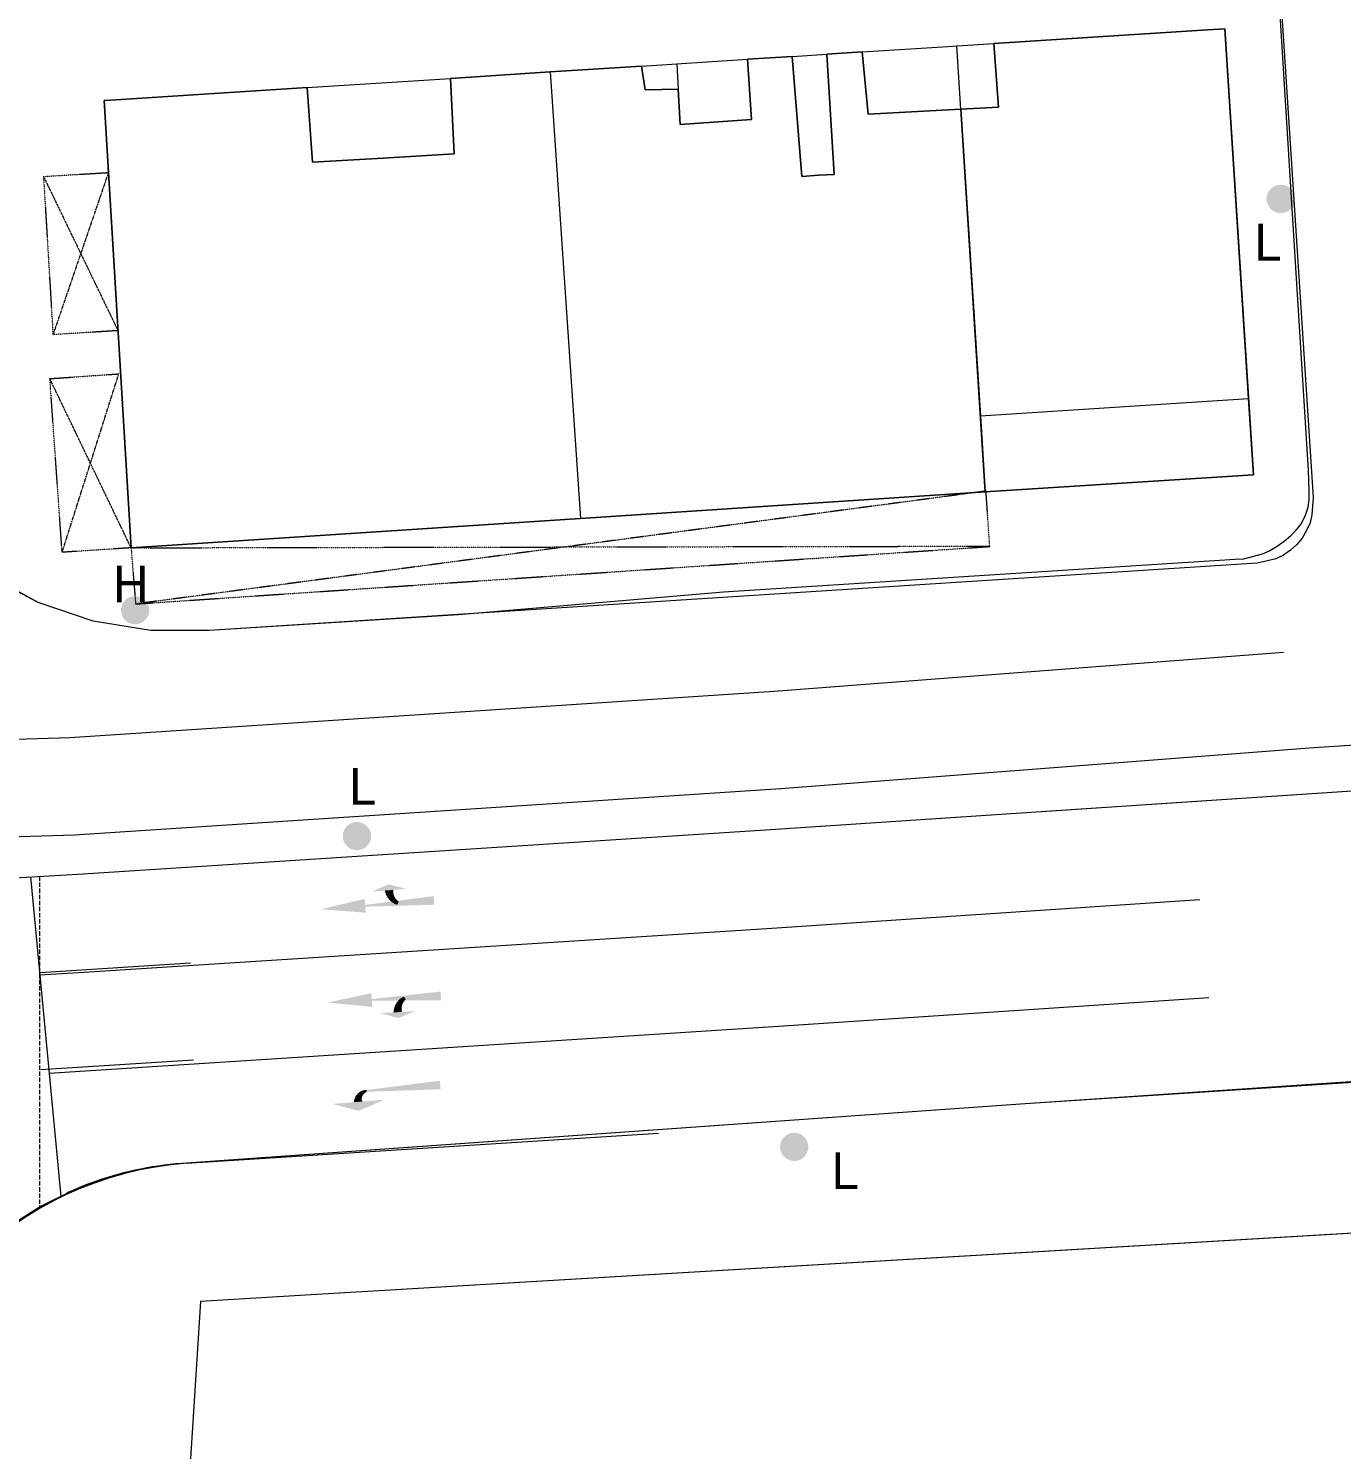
# Model space of a CAD drawing. Header units: millimetres. Extents: x 833924389 to 835767163, y 817400000 to 818811854.
# Drawn here: x 835377054 to 835423472, y 818209986 to 818260227 of the extents above; entities that cross this region are included whole.
import ezdxf

# ---------------------------------------------------------------- set-up
doc = ezdxf.new("R2010")
doc.units = ezdxf.units.MM
doc.header["$LTSCALE"] = 10
doc.header["$MEASUREMENT"] = 0
for name, pattern in [('11NW24D$0$DGN Style 5', [6.677139, 2.861631, -3.815508]), ('11nw24d$1$DGN Style 5', [1.174922, 0.503538, -0.671384]), ('DGN Style 3', [21.548632, 15.39188, -6.156752])]:
    doc.linetypes.add(name, pattern=pattern)
doc.layers.add('01_Base_Plan', color=5, linetype='Continuous', lineweight=5)
doc.styles.add('11nw24d$0$Style-WORKING', font='WORKING.shx')

# ---------------------------------------------------------------- blocks, each defined once
blk = doc.blocks.new('11nw24d$0$UTILP')
at = {"layer": '01_Base_Plan', "linetype": 'Continuous', "lineweight": 13}
h = blk.add_hatch(color=256, dxfattribs=at)
edge = h.paths.add_edge_path()
edge.add_arc((0, 0), 0.5, 0, 360)

msp = doc.modelspace()

# ---------------------------------------------------------------- hatches: boundary and pattern name
at = {"layer": '01_Base_Plan', "linetype": 'Continuous'}
h = msp.add_hatch(color=256, dxfattribs=at)
edge = h.paths.add_edge_path()
edge.add_arc((835380826, 818239660), 500, 0, 360)
at = {"layer": '01_Base_Plan'}
h = msp.add_hatch(color=256, dxfattribs=at)
edge = h.paths.add_edge_path()
edge.add_line((835390144, 818229355), (835390093, 818229244))
edge.add_spline(control_points=[(835390093, 818229244), (835389870, 818229307), (835389698, 818229490), (835389653, 818229754)], knot_values=[0, 0, 0, 0, 1, 1, 1, 1], weights=[1, 0.900328, 0.900328, 1], degree=3, periodic=0)
edge.add_line((835389653, 818229754), (835389958, 818229767))
edge.add_spline(control_points=[(835389958, 818229767), (835389931, 818229619), (835389991, 818229461), (835390144, 818229355)], knot_values=[0, 0, 0, 0, 1, 1, 1, 1], weights=[1, 0.900328, 0.900328, 1], degree=3, periodic=0)
h = msp.add_hatch(color=256, dxfattribs=at)
edge = h.paths.add_edge_path()
edge.add_line((835390391, 818225898), (835390327, 818226002))
edge.add_spline(control_points=[(835390327, 818226002), (835390113, 818225908), (835389969, 818225703), (835389960, 818225435)], knot_values=[0, 0, 0, 0, 1, 1, 1, 1], weights=[1, 0.900328, 0.900328, 1], degree=3, periodic=0)
edge.add_line((835389960, 818225435), (835390263, 818225464))
edge.add_spline(control_points=[(835390263, 818225464), (835390216, 818225607), (835390254, 818225772), (835390391, 818225898)], knot_values=[0, 0, 0, 0, 1, 1, 1, 1], weights=[1, 0.900328, 0.900328, 1], degree=3, periodic=0)
h = msp.add_hatch(color=256, dxfattribs=at)
edge = h.paths.add_edge_path()
edge.add_line((835388860, 818222290), (835388556, 818222266))
edge.add_spline(control_points=[(835388556, 818222266), (835388582, 818222550), (835388783, 818222707), (835389003, 818222696)], knot_values=[0, 0, 0, 0, 1, 1, 1, 1], weights=[1, 0.82636, 0.82636, 1], degree=3, periodic=0)
edge.add_line((835389003, 818222696), (835389014, 818222636))
edge.add_spline(control_points=[(835389014, 818222636), (835388843, 818222557), (835388802, 818222401), (835388860, 818222290)], knot_values=[0, 0, 0, 0, 1, 1, 1, 1], weights=[1, 0.82636, 0.82636, 1], degree=3, periodic=0)

# ---------------------------------------------------------------- linework, layer by layer
at = {"layer": '01_Base_Plan', "linetype": 'Continuous'}
for p, q in [((835420186, 818247144), (835419348, 818260217)), ((835410011, 818257372), (835409867, 818259609)), ((835398729, 818258895), (835399980, 818258975)), ((835399980, 818258975), (835402477, 818259135)), ((835399980, 818258975), (835400020, 818258078)), ((835404055, 818259236), (835405272, 818259314)), ((835386913, 818258138), (835391970, 818258462)), ((835395496, 818258688), (835396566, 818242905)), ((835410011, 818257371), (835410705, 818246536)), ((835382647, 818220108), (835399324, 818221175))]:
    msp.add_line(p, q, dxfattribs=at)
at = {"layer": '01_Base_Plan', "linetype": '11nw24d$1$DGN Style 5'}
for p, q in [((835377587, 818254993), (835377923, 818249403)), ((835378245, 818241707), (835377814, 818247837)), ((835380682, 818241865), (835378245, 818241707)), ((835380682, 818241865), (835380843, 818239880))]:
    msp.add_line(p, q, dxfattribs=at)
at = {"layer": '01_Base_Plan'}
msp.add_line((835377124, 818230228), (835378196, 818218931), dxfattribs=at)
at = {"layer": '01_Base_Plan', "linetype": 'DGN Style 3'}
msp.add_line((835377444, 818230247), (835377444, 818218576), dxfattribs=at)
at = {"layer": '01_Base_Plan', "flags": 128}
for points in [[(835418210, 818310120), (835420960, 818266870), (835422470, 818243640), (835422449, 818243338), (835422426, 818243036), (835422358, 818242749), (835422237, 818242472), (835422079, 818242212), (835421890, 818241982), (835421665, 818241778), (835421415, 818241606), (835421147, 818241480), (835420857, 818241403), (835420490, 818241320), (835383442, 818238942), (835381381, 818238937), (835379347, 818239269), (835377395, 818239931), (835376605, 818240369), (835375594, 818240930), (835375022, 818241272)], [(835419157, 818295158), (835421928, 818250442), (835422289, 818244609), (835422311, 818243888), (835422318, 818243589), (835422276, 818243292), (835422186, 818243006), (835422051, 818242739), (835421869, 818242500), (835421664, 818242281), (835421438, 818242084), (835421194, 818241910), (835420934, 818241761), (835420661, 818241636), (835420010, 818241463), (835419711, 818241454), (835401622, 818240297), (835392262, 818239500), (835383442, 818238942), (835381381, 818238937), (835379347, 818239269), (835377395, 818239931), (835375578, 818240904), (835375101, 818241272)], [(835421423, 818238161), (835403410, 818236780), (835378520, 818235149), (835375450, 818235052)], [(835430294, 818235296), (835422497, 818234790), (835403654, 818233346), (835378687, 818231710), (835375559, 818231611)], [(835375554, 818230135), (835378799, 818230328), (835402933, 818231878), (835430405, 818233710)], [(835377453, 818226766), (835379014, 818226859), (835403160, 818228409), (835418461, 818229430)], [(835377471, 818226855), (835382786, 818227192)], [(835377782, 818223296), (835403387, 818224941), (835418774, 818225967)], [(835377487, 818223425), (835382887, 818223767)], [(835431123, 818223439), (835412283, 818222213), (835382475, 818220102), (835381234, 818219942), (835379817, 818219593), (835378644, 818219158), (835377523, 818218603), (835376555, 818217995)]]:
    msp.add_lwpolyline(points, dxfattribs=at)
at = {"layer": '01_Base_Plan', "linetype": 'Continuous', "flags": 128}
for points in [[(835418210, 818310120), (835420960, 818266870), (835422470, 818243640), (835422449, 818243338), (835422426, 818243036), (835422358, 818242749), (835422237, 818242472), (835422079, 818242212), (835421890, 818241982), (835421665, 818241778), (835421415, 818241606), (835421148, 818241480), (835420857, 818241403), (835420490, 818241320), (835383442, 818238942), (835381381, 818238937), (835379347, 818239269), (835377395, 818239931), (835376605, 818240369), (835375594, 818240930), (835375022, 818241272)], [(835410011, 818257371), (835411344, 818257441), (835411176, 818259693), (835418732, 818260177), (835419348, 818260217), (835420358, 818244449), (835410878, 818243841)], [(835410705, 818246536), (835420186, 818247144), (835419348, 818260217), (835418732, 818260177), (835411176, 818259693), (835411344, 818257441), (835410011, 818257371)], [(835419348, 818260217), (835418732, 818260177), (835411176, 818259693), (835411344, 818257441), (835410011, 818257371), (835410705, 818246536), (835410878, 818243841)], [(835395496, 818258688), (835398729, 818258895), (835398852, 818258057), (835400020, 818258078), (835400094, 818256834), (835402613, 818257006), (835402477, 818259135), (835404055, 818259236), (835404391, 818254996), (835404994, 818255034), (835405535, 818255068), (835405272, 818259314), (835406520, 818259395), (835406734, 818257199), (835410011, 818257371)], [(835410011, 818257371), (835406734, 818257199), (835406520, 818259395), (835405272, 818259314), (835405535, 818255068), (835404994, 818255034), (835404391, 818254996), (835404055, 818259236), (835402477, 818259135), (835402613, 818257006), (835400094, 818256834), (835400020, 818258078), (835398852, 818258057), (835398729, 818258895), (835395496, 818258688)], [(835406520, 818259395), (835409559, 818259589), (835409867, 818259609), (835411176, 818259693)], [(835406520, 818259395), (835409559, 818259589)], [(835409559, 818259589), (835409867, 818259609), (835411176, 818259693)], [(835410011, 818257371), (835409867, 818259609)], [(835398729, 818258895), (835399980, 818258975)], [(835399980, 818258975), (835402477, 818259135)], [(835399980, 818258975), (835400020, 818258078)], [(835404055, 818259236), (835405272, 818259314)], [(835396566, 818242905), (835380682, 818241865), (835379729, 818257677), (835379967, 818257692), (835386913, 818258138), (835387090, 818255498), (835389598, 818255645), (835392102, 818255789), (835391970, 818258462), (835395496, 818258688)], [(835395496, 818258688), (835391970, 818258462), (835392102, 818255789), (835389598, 818255645), (835387090, 818255498), (835386913, 818258138), (835379967, 818257692), (835379729, 818257677), (835380682, 818241865), (835396566, 818242905)], [(835386913, 818258138), (835391970, 818258462)], [(835395496, 818258688), (835396566, 818242905)], [(835410878, 818243841), (835410011, 818257371)], [(835410878, 818243841), (835420359, 818244449), (835420186, 818247144)], [(835396566, 818242905), (835410878, 818243841), (835410705, 818246536)], [(835410878, 818243841), (835396566, 818242905)], [(835471998, 818238005), (835422497, 818234790), (835403654, 818233346), (835378687, 818231710), (835375559, 818231611), (835375102, 818231487), (835374899, 818231223), (835374814, 818231112), (835374813, 818230639), (835374988, 818230407), (835375098, 818230262), (835375554, 818230135)], [(835430294, 818235296), (835422497, 818234790), (835403654, 818233346), (835378687, 818231710), (835375559, 818231611)], [(835375554, 818230135), (835378799, 818230328), (835402933, 818231878), (835431983, 818233815)], [(835375554, 818230135), (835378799, 818230328), (835402933, 818231878), (835430405, 818233710)], [(835448184, 818224550), (835412283, 818222213), (835382475, 818220102), (835381234, 818219942), (835379817, 818219593), (835378644, 818219158), (835377523, 818218603), (835376555, 818217995)], [(835431120, 818223478), (835412283, 818222213)], [(835412283, 818222213), (835387150, 818220433)], [(835387150, 818220433), (835382475, 818220102)], [(835382475, 818220102), (835382267, 818220084), (835382059, 818220063), (835381852, 818220038), (835381646, 818220010), (835381439, 818219978), (835381234, 818219942), (835381029, 818219903), (835380825, 818219860), (835380622, 818219814), (835380419, 818219764), (835380217, 818219710), (835380017, 818219653), (835379817, 818219593), (835379619, 818219529), (835379421, 818219462), (835379225, 818219391), (835379030, 818219317), (835378836, 818219239), (835378644, 818219158), (835378453, 818219074), (835378417, 818219057)], [(835456225, 818185669), (835454339, 818219443), (835387046, 818215452), (835383137, 818215220), (835381010, 818181880)], [(835431497, 818218089), (835387046, 818215452)], [(835387046, 818215452), (835383137, 818215220), (835381010, 818181880), (835379712, 818161082), (835371860, 818160589), (835369850, 818147780), (835368120, 818134940), (835367370, 818127720), (835366880, 818120480), (835366739, 818115045), (835366739, 818115040)]]:
    msp.add_lwpolyline(points, dxfattribs=at)
at = {"layer": '01_Base_Plan', "linetype": '11NW24D$0$DGN Style 5', "flags": 128}
for points in [[(835377587, 818254993), (835379882, 818255132), (835378903, 818252268), (835377923, 818249403)], [(835377587, 818254993), (835378903, 818252268), (835380219, 818249542), (835377923, 818249403)], [(835377587, 818254993), (835377923, 818249403)], [(835377814, 818247837), (835377813, 818247846), (835380249, 818248015)], [(835380682, 818241865), (835379246, 818244856), (835377814, 818247837)], [(835378245, 818241707), (835377814, 818247837)], [(835378245, 818241707), (835379246, 818244856), (835380249, 818248015)], [(835411034, 818241924), (835410903, 818243870), (835396021, 818241895), (835380843, 818239880)], [(835380682, 818241865), (835378245, 818241707)], [(835380682, 818241865), (835396021, 818241895), (835411034, 818241924)], [(835380682, 818241865), (835380843, 818239880)], [(835380843, 818239880), (835411035, 818241911), (835411034, 818241924)]]:
    msp.add_lwpolyline(points, dxfattribs=at)
at = {"layer": '01_Base_Plan', "linetype": '11nw24d$1$DGN Style 5', "flags": 128}
for points in [[(835377587, 818254993), (835379882, 818255132), (835378903, 818252268), (835377923, 818249403)], [(835377587, 818254993), (835378903, 818252268), (835380219, 818249542), (835377923, 818249403)], [(835377814, 818247837), (835377813, 818247846), (835380249, 818248015)], [(835380682, 818241865), (835379246, 818244856), (835377814, 818247837)], [(835378245, 818241707), (835379246, 818244856), (835380249, 818248015)], [(835411034, 818241924), (835410903, 818243870), (835396021, 818241895), (835380843, 818239880)], [(835380682, 818241865), (835396021, 818241895), (835411034, 818241924)], [(835380843, 818239880), (835411035, 818241911), (835411034, 818241924)]]:
    msp.add_lwpolyline(points, dxfattribs=at)
at = {"layer": '01_Base_Plan'}
msp.add_arc((835383547, 818207955), 12186, 94.232, 175.6663, dxfattribs=at)
at = {"layer": '01_Base_Plan', "extrusion": (0, 0, -1)}
for points in [[(-835389198, 818229714), (-835389789, 818229970), (-835390413, 818229809)], [(-835389192, 818225912), (-835391622, 818226177), (-835389196, 818225851), (-835391640, 818225873)], [(-835387638, 818225789), (-835389180, 818226124), (-835389208, 818225637)], [(-835389003, 818222696), (-835391598, 818223026), (-835389014, 818222635), (-835391622, 818222723)]]:
    msp.add_solid(points, dxfattribs=at)
at = {"layer": '01_Base_Plan'}
for points in [[(835387401, 818229087), (835388937, 818229452), (835388975, 818228965)], [(835388953, 818229240), (835391377, 818229551), (835388958, 818229179), (835391401, 818229247)], [(835390720, 818225486), (835390124, 818225241), (835389503, 818225414)], [(835388733, 818221961), (835387796, 818222205), (835389619, 818222351)]]:
    msp.add_solid(points, dxfattribs=at)

# ---------------------------------------------------------------- block references
at = {"layer": '01_Base_Plan', "linetype": 'Continuous', "xscale": 1000, "yscale": 1000, "zscale": 1000}
for p in [(835421320, 818254200), (835388666, 818231673), (835404123, 818220688)]:
    msp.add_blockref('11nw24d$0$UTILP', p, dxfattribs=at)

# ---------------------------------------------------------------- texts
at = {"layer": '01_Base_Plan', "linetype": 'Continuous', "style": '11nw24d$0$Style-WORKING'}
for s, p in [('L', (835420391, 818252020)), ('H', (835380047, 818239939)), ('L', (835388387, 818232787)), ('L', (835405442, 818219196))]:
    msp.add_text(s, height=1300, dxfattribs=at).set_placement(p)

doc.saveas('drawing.dxf')
